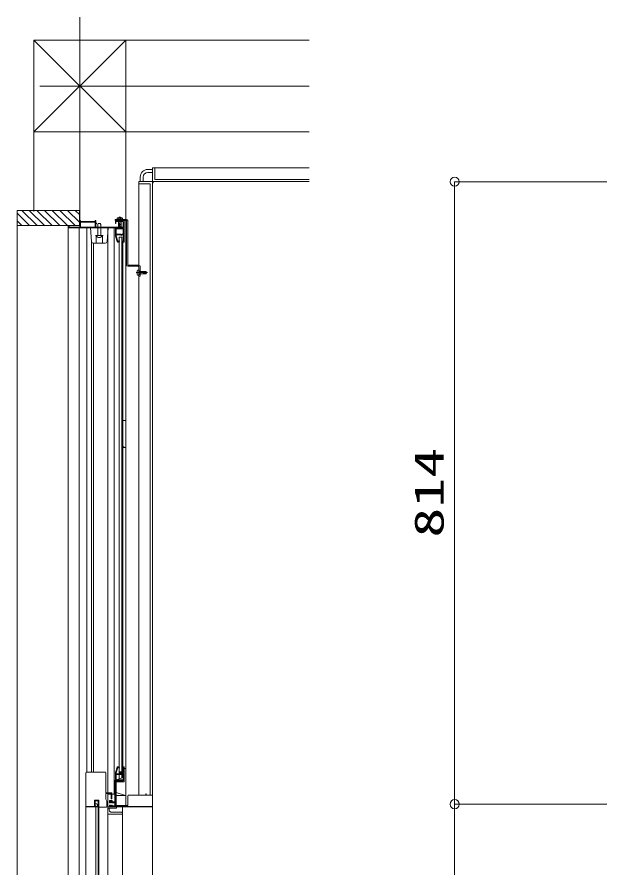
# Model space of a CAD drawing. Units: millimetres on the paper. Extents: x -305 to 305, y -152 to 152.
# Drawn here: x -181 to -142.5, y 20.2 to 75.8 of the extents above; entities that cross this region are included whole.
import ezdxf
from ezdxf.enums import TextEntityAlignment as Align

# ---------------------------------------------------------------- set-up
doc = ezdxf.new("R2010")
doc.units = ezdxf.units.MM
doc.linetypes.add('LONG_CHAIN', pattern=[21, 18, -1, 1, -1])
doc.layers.add('0-0_0', color=7, linetype='Continuous', lineweight=9)
doc.layers.add('0-1_VIEW0001', color=7, linetype='Continuous', lineweight=9)
doc.styles.add('ＭＳ ゴシック', font='')
doc.styles.get('ＭＳ ゴシック').set_extended_font_data('MS Gothic')

# ---------------------------------------------------------------- blocks, each defined once
blk = doc.blocks.new('_ORIGIN')
at = {"layer": '0-0_0'}
blk.add_line((0, 0), (-1, 0), dxfattribs=at)
blk.add_circle((0, 0), 0.5, dxfattribs=at)

msp = doc.modelspace()

# ---------------------------------------------------------------- linework, layer by layer
at = {"layer": '0-1_VIEW0001', "linetype": 'LONG_CHAIN'}
for p, q in [((-176.935, 75.835), (-176.935, 62.106)), ((-161.935, 71.323), (-179.543, 71.323))]:
    msp.add_line(p, q, dxfattribs=at)
at = {"layer": '0-1_VIEW0001'}
for p, q in [((-173.935, 74.324), (-179.935, 68.323)), ((-179.935, 74.323), (-179.935, 63.122)), ((-173.935, 68.323), (-179.934, 74.323)), ((-161.935, 74.323), (-179.934, 74.323)), ((-173.935, 74.324), (-173.935, 62.602)), ((-161.935, 68.323), (-179.935, 68.323)), ((-172.485, 65.872), (-172.185, 65.872)), ((-172.485, 65.672), (-172.185, 65.672)), ((-172.185, 65.972), (-161.935, 65.972)), ((-172.185, 65.097), (-172.185, 65.972)), ((-172.035, 65.222), (-172.035, 65.972)), ((-172.985, 65.372), (-172.985, 65.072)), ((-172.785, 65.372), (-172.785, 65.072)), ((-172.035, 65.222), (-161.935, 65.222)), ((-173.085, 65.072), (-173.085, 59.622)), ((-172.21, 65.072), (-173.085, 65.072)), ((-172.335, 64.922), (-173.085, 64.922)), ((-172.335, 64.922), (-172.335, 24.972)), ((-172.185, 65.047), (-172.185, 24.75)), ((-172.185, 25.072), (-172.185, 64.922)), ((-172.16, 65.072), (-161.935, 65.072)), ((-161.935, 65.072), (-172.036, 65.072)), ((-142.473, 65.071), (-152.433, 65.071)), ((-152.433, 24.971), (-152.433, 64.471)), ((-176.963, 63.197), (-181.038, 63.197)), ((-181.038, 63.197), (-181.038, -15.228)), ((-181.038, 63.011), (-180.224, 62.197)), ((-180.729, 63.197), (-179.729, 62.196)), ((-180.234, 63.196), (-179.234, 62.196)), ((-179.739, 63.196), (-178.739, 62.196)), ((-179.239, 63.196), (-178.239, 62.196)), ((-178.739, 63.196), (-177.739, 62.197)), ((-178.239, 63.196), (-177.239, 62.197)), ((-177.743, 63.196), (-176.963, 62.416)), ((-177.243, 63.196), (-176.963, 62.915)), ((-176.963, 62.197), (-176.963, 63.197)), ((-181.038, 62.516), (-180.719, 62.197)), ((-176.935, 62.522), (-176.935, 62.097)), ((-176.89, 62.522), (-176.935, 62.522)), ((-176.89, 62.472), (-176.89, 62.522)), ((-175.93, 62.472), (-176.89, 62.472)), ((-176.89, 62.427), (-176.89, 62.097)), ((-175.93, 62.427), (-176.89, 62.427)), ((-175.93, 62.472), (-175.93, 62.522)), ((-175.9, 62.522), (-175.93, 62.522)), ((-175.93, 62.097), (-175.93, 62.427)), ((-175.885, 62.367), (-175.885, 62.507)), ((-175.835, 62.367), (-175.885, 62.367)), ((-175.885, 62.322), (-175.835, 62.322)), ((-175.885, 62.097), (-175.885, 62.322)), ((-175.835, 62.322), (-175.835, 62.367)), ((-175.725, 62.347), (-175.76, 62.277)), ((-174.615, 62.602), (-173.885, 62.602)), ((-174.61, 62.522), (-174.61, 62.347)), ((-174.61, 62.347), (-174.57, 62.347)), ((-174.05, 62.522), (-174.595, 62.522)), ((-174.57, 62.477), (-174.09, 62.477)), ((-174.57, 62.347), (-174.57, 62.477)), ((-174.495, 62.602), (-174.49, 62.658)), ((-174.438, 62.6), (-174.438, 62.52)), ((-174.423, 62.72), (-174.377, 62.629)), ((-174.403, 62.152), (-174.403, 62.567)), ((-174.328, 62.12), (-174.388, 62.319)), ((-174.377, 62.629), (-174.32, 62.599)), ((-174.32, 62.177), (-174.363, 62.322)), ((-174.32, 62.789), (-174.32, 62.055)), ((-174.263, 62.629), (-174.32, 62.599)), ((-174.218, 62.72), (-174.263, 62.629)), ((-174.238, 62.567), (-174.238, 62.152)), ((-174.234, 62.577), (-174.234, 62.567)), ((-174.213, 62.601), (-174.213, 62.521)), ((-174.145, 62.602), (-174.15, 62.658)), ((-174.09, 62.477), (-174.09, 62.097)), ((-174.035, 61.147), (-174.035, 62.522)), ((-173.935, 62.522), (-173.935, 24.282)), ((-173.885, 62.522), (-173.885, 59.622)), ((-173.805, 62.522), (-173.805, 59.622)), ((-176.963, 62.197), (-181.038, 62.197)), ((-177.685, -11.22), (-177.685, 62.197)), ((-177.635, 62.197), (-177.685, 62.197)), ((-177.685, 62.047), (-174.09, 62.047)), ((-177.635, 62.097), (-177.635, 62.197)), ((-176.935, 62.097), (-177.635, 62.097)), ((-176.98, -12.2), (-176.98, 62.047)), ((-176.89, 62.097), (-175.93, 62.097)), ((-176.485, 26.472), (-176.485, 62.022)), ((-174.09, 62.097), (-175.885, 62.097)), ((-175.76, 61.617), (-175.76, 62.277)), ((-175.76, 62.047), (-175.76, 61.547)), ((-175.56, 61.617), (-175.56, 62.277)), ((-175.56, 62.047), (-175.56, 61.547)), ((-175.085, 62.047), (-175.151, 61.162)), ((-175.095, 25.122), (-175.095, 62.022)), ((-174.695, 25.022), (-174.695, 62.047)), ((-174.61, 61.537), (-174.61, 62.047)), ((-174.595, 62.047), (-174.575, 62.047)), ((-174.565, 61.987), (-174.565, 61.637)), ((-174.15, 61.987), (-174.565, 61.987)), ((-174.549, 62.032), (-174.184, 62.032)), ((-174.403, 62.267), (-174.372, 62.267)), ((-174.403, 62.152), (-174.328, 62.102)), ((-174.347, 62.267), (-174.238, 62.267)), ((-174.328, 62.12), (-174.328, 62.102)), ((-174.313, 62.102), (-174.328, 62.102)), ((-174.32, 62.177), (-174.313, 62.102)), ((-174.32, 62.177), (-174.32, 62.102)), ((-174.238, 62.152), (-174.313, 62.102)), ((-174.09, 62.047), (-174.09, 61.172)), ((-176.178, 26.472), (-176.178, 61.289)), ((-175.91, 61.547), (-175.66, 61.547)), ((-175.86, 61.047), (-175.86, 61.547)), ((-175.66, 61.547), (-175.41, 61.547)), ((-175.46, 61.047), (-175.46, 61.547)), ((-174.496, 61.157), (-174.606, 61.507)), ((-174.565, 61.637), (-174.248, 61.637)), ((-174.565, 61.592), (-174.565, 61.537)), ((-174.266, 61.592), (-174.565, 61.592)), ((-174.563, 61.52), (-174.455, 61.177)), ((-174.409, 61.171), (-174.373, 61.207)), ((-174.363, 61.212), (-174.36, 61.212)), ((-174.355, 61.447), (-174.355, 26.029)), ((-174.196, 61.447), (-174.355, 61.447)), ((-174.345, 61.197), (-174.345, 61.178)), ((-174.235, 61.566), (-174.256, 61.587)), ((-174.237, 61.632), (-174.223, 61.618)), ((-174.22, 61.562), (-174.224, 61.562)), ((-174.213, 61.497), (-174.213, 61.497)), ((-174.205, 61.616), (-174.171, 61.635)), ((-174.128, 61.607), (-174.201, 61.567)), ((-174.195, 61.447), (-174.195, 26.091)), ((-174.17, 61.197), (-174.195, 61.197)), ((-174.164, 61.637), (-174.135, 61.637)), ((-174.12, 61.622), (-174.12, 61.62)), ((-176.044, 61.047), (-175.276, 61.047)), ((-176.038, 26.472), (-176.038, 61.047)), ((-174.401, 61.122), (-174.448, 61.122)), ((-174.441, 61.167), (-174.42, 61.167)), ((-174.35, 61.167), (-174.391, 61.126)), ((-174.195, 61.122), (-174.06, 61.122)), ((-174.09, 61.172), (-174.145, 61.172)), ((-174.115, 61.122), (-174.115, 26.122)), ((-173.805, 59.622), (-173.065, 59.622)), ((-173.805, 59.542), (-173.065, 59.542)), ((-173.085, 59.542), (-173.085, 59.295)), ((-173.065, 59.542), (-173.065, 58.897)), ((-172.985, 58.897), (-172.985, 59.542)), ((-173.253, 59.122), (-172.519, 59.122)), ((-173.065, 59.297), (-173.121, 59.292)), ((-173.116, 59.122), (-172.935, 59.122)), ((-173.065, 59.234), (-172.985, 59.234)), ((-173.065, 59.039), (-172.616, 59.039)), ((-173.065, 59.009), (-172.985, 59.009)), ((-172.64, 59.122), (-172.785, 59.079)), ((-172.583, 59.114), (-172.783, 59.054)), ((-172.64, 59.122), (-172.565, 59.129)), ((-172.64, 59.122), (-172.565, 59.122)), ((-172.616, 59.039), (-172.565, 59.114)), ((-172.583, 59.114), (-172.565, 59.114)), ((-172.565, 59.114), (-172.565, 59.129)), ((-173.065, 58.947), (-173.121, 58.951)), ((-173.085, 58.948), (-173.085, 24.972)), ((-173.065, 58.897), (-172.985, 58.897)), ((-173.935, 49.448), (-174.115, 49.448)), ((-174.115, 47.751), (-173.936, 47.699)), ((-173.935, 47.698), (-174.115, 47.698)), ((-174.496, 26.786), (-174.606, 26.436)), ((-174.563, 26.423), (-174.452, 26.777)), ((-174.452, 26.777), (-174.42, 26.777)), ((-174.401, 26.822), (-174.448, 26.822)), ((-174.409, 26.772), (-174.373, 26.736)), ((-174.35, 26.776), (-174.391, 26.817)), ((-174.363, 26.732), (-174.36, 26.732)), ((-174.345, 26.747), (-174.345, 26.765)), ((-174.195, 26.822), (-174.06, 26.822)), ((-174.17, 26.747), (-174.195, 26.747)), ((-174.09, 26.772), (-174.145, 26.772)), ((-174.09, 26.447), (-174.09, 26.772)), ((-174.035, 26.797), (-174.035, 25.862)), ((-176.535, 26.422), (-176.535, 24.187)), ((-175.285, 26.472), (-176.485, 26.472)), ((-175.235, 25.137), (-175.235, 26.422)), ((-174.61, 24.517), (-174.61, 26.406)), ((-174.565, 26.352), (-174.565, 26.406)), ((-174.266, 26.352), (-174.565, 26.352)), ((-174.565, 26.307), (-174.248, 26.307)), ((-174.565, 25.957), (-174.565, 26.307)), ((-174.196, 26.497), (-174.355, 26.497)), ((-174.335, 26.416), (-174.335, 26.428)), ((-174.287, 26.373), (-174.323, 26.394)), ((-174.313, 26.44), (-174.267, 26.414)), ((-174.245, 26.367), (-174.262, 26.367)), ((-174.235, 26.377), (-174.256, 26.356)), ((-174.249, 26.416), (-174.223, 26.442)), ((-174.237, 26.311), (-174.223, 26.325)), ((-174.205, 26.397), (-174.228, 26.374)), ((-174.22, 26.382), (-174.224, 26.382)), ((-174.213, 26.447), (-174.09, 26.447)), ((-174.205, 26.327), (-174.171, 26.308)), ((-174.128, 26.336), (-174.201, 26.377)), ((-174.09, 26.402), (-174.194, 26.402)), ((-174.164, 26.307), (-174.135, 26.307)), ((-174.12, 26.322), (-174.12, 26.323)), ((-174.09, 25.897), (-174.09, 26.402)), ((-173.935, 26.698), (-174.035, 26.698)), ((-174.115, 26.122), (-174.635, 25.922)), ((-174.635, 24.197), (-174.635, 25.922)), ((-174.61, 25.912), (-174.184, 25.912)), ((-174.61, 25.897), (-174.575, 25.897)), ((-174.595, 25.897), (-174.09, 25.897)), ((-174.15, 25.957), (-174.565, 25.957)), ((-174.55, 25.837), (-174.55, 24.282)), ((-174.06, 25.837), (-174.55, 25.837)), ((-175.235, 24.705), (-175.235, 25.057)), ((-174.885, 25.122), (-175.22, 25.122)), ((-175.22, 25.072), (-174.9, 25.072)), ((-175.095, 25.072), (-175.095, -12.078)), ((-174.885, 25.057), (-174.885, 24.737)), ((-174.835, 24.737), (-174.835, 25.072)), ((-174.55, 25.128), (-173.936, 24.949)), ((-172.625, 25.047), (-172.585, 25.047)), ((-172.625, 24.972), (-172.625, 25.047)), ((-172.585, 25.047), (-172.585, 24.972)), ((-172.185, 25.072), (-172.185, 24.75)), ((-175.695, 24.647), (-175.965, 24.647)), ((-175.965, 24.647), (-175.965, 24.211)), ((-175.739, 24.602), (-175.739, -11.958)), ((-175.695, 24.217), (-175.695, 24.647)), ((-175.162, 24.575), (-175.233, 24.698)), ((-175.16, 24.226), (-175.16, 24.568)), ((-174.635, 25.022), (-175.095, 25.022)), ((-174.985, 24.622), (-174.81, 24.622)), ((-174.985, 24.622), (-174.985, 24.467)), ((-174.935, 24.572), (-174.935, 24.467)), ((-174.86, 24.572), (-174.935, 24.572)), ((-174.87, 24.722), (-174.85, 24.722)), ((-174.86, 24.467), (-174.86, 24.572)), ((-174.81, 24.622), (-174.81, 24.517)), ((-174.81, 24.517), (-174.61, 24.517)), ((-173.935, 24.948), (-174.55, 24.948)), ((-173.785, 24.282), (-173.785, 24.922)), ((-173.735, 24.972), (-172.625, 24.972)), ((-172.585, 24.972), (-172.235, 24.972)), ((-172.185, 24.922), (-172.185, 24.237)), ((-176.535, 24.211), (-176.535, -13.788)), ((-175.685, 24.211), (-176.535, 24.211)), ((-176.49, 24.212), (-175.924, 24.212)), ((-175.94, 24.277), (-175.94, 24.349)), ((-175.939, 24.354), (-175.924, 24.393)), ((-175.91, 24.252), (-175.915, 24.252)), ((-175.911, 24.219), (-175.902, 24.233)), ((-175.84, 24.212), (-175.91, 24.212)), ((-175.9, 24.241), (-175.9, 24.242)), ((-175.889, -11.908), (-175.889, 24.212)), ((-175.739, 24.172), (-175.203, 24.172)), ((-175.685, -12.078), (-175.685, 24.211)), ((-175.182, 24.184), (-175.162, 24.218)), ((-175.095, 24.2), (-174.551, 24.2)), ((-175.095, 24.119), (-174.547, 24.119)), ((-175.011, 23.997), (-175.011, 24.119)), ((-174.935, 24.467), (-174.985, 24.467)), ((-174.985, 24.317), (-174.935, 24.317)), ((-174.985, 24.222), (-174.985, 24.317)), ((-172.2, 24.222), (-174.985, 24.222)), ((-174.935, 24.317), (-174.935, 24.262)), ((-174.935, 24.262), (-174.86, 24.262)), ((-174.61, 24.467), (-174.86, 24.467)), ((-174.86, 24.317), (-174.82, 24.317)), ((-174.86, 24.262), (-174.86, 24.317)), ((-174.82, 24.317), (-174.82, 24.272)), ((-174.82, 24.272), (-174.61, 24.272)), ((-172.185, 24.197), (-174.635, 24.197)), ((-174.61, 24.272), (-174.61, 24.467)), ((-174.551, 24.2), (-174.535, 24.156)), ((-174.55, 24.282), (-173.785, 24.282)), ((-174.531, 24.222), (-174.537, 24.222)), ((-174.531, 24.222), (-174.39, 24.222)), ((-174.145, 23.81), (-174.145, 24.197)), ((-172.185, 24.197), (-172.185, -12.254)), ((-142.473, 24.371), (-152.433, 24.371)), ((-142.473, 24.371), (-152.433, 24.371)), ((-175.095, 23.722), (-174.198, 23.722)), ((-174.21, 23.847), (-174.861, 23.847)), ((-174.145, 23.722), (-174.145, -12.254)), ((-152.433, -13.629), (-152.433, 23.771))]:
    msp.add_line(p, q, dxfattribs=at)
for points in [[(-175.885, 62.507), (-175.89, 62.517), (-175.9, 62.522)], [(-175.56, 62.277), (-175.595, 62.347), (-175.725, 62.347)], [(-174.615, 62.602), (-174.615, 62.522), (-173.885, 62.522)], [(-174.407, 62.577), (-174.407, 62.567), (-174.213, 62.567)], [(-175.085, 62.047), (-176.235, 62.047), (-176.169, 61.162)], [(-174.575, 62.047), (-174.568, 62.045), (-174.562, 62.039), (-174.557, 62.034), (-174.549, 62.032)], [(-174.184, 62.032), (-174.178, 62.033), (-174.172, 62.037)], [(-174.172, 62.037), (-174.123, 62.029), (-174.15, 61.987)], [(-174.606, 61.507), (-174.609, 61.522), (-174.61, 61.537)], [(-174.565, 61.537), (-174.564, 61.529), (-174.563, 61.52)], [(-174.373, 61.207), (-174.368, 61.21), (-174.363, 61.212)], [(-174.36, 61.212), (-174.35, 61.207), (-174.345, 61.197)], [(-174.256, 61.587), (-174.261, 61.59), (-174.266, 61.592)], [(-174.248, 61.637), (-174.242, 61.635), (-174.237, 61.632)], [(-174.224, 61.562), (-174.23, 61.563), (-174.235, 61.566)], [(-174.223, 61.618), (-174.215, 61.614), (-174.205, 61.616)], [(-174.201, 61.567), (-174.21, 61.563), (-174.22, 61.562)], [(-174.171, 61.635), (-174.168, 61.636), (-174.164, 61.637)], [(-174.145, 61.172), (-174.152, 61.174), (-174.155, 61.182), (-174.16, 61.192), (-174.17, 61.197)], [(-174.135, 61.637), (-174.125, 61.632), (-174.12, 61.622)], [(-174.12, 61.62), (-174.122, 61.613), (-174.128, 61.607)], [(-174.448, 61.122), (-174.478, 61.131), (-174.496, 61.157)], [(-174.455, 61.177), (-174.45, 61.169), (-174.441, 61.167)], [(-174.42, 61.167), (-174.414, 61.168), (-174.409, 61.171)], [(-174.391, 61.126), (-174.396, 61.123), (-174.401, 61.122)], [(-174.345, 61.178), (-174.346, 61.172), (-174.35, 61.167)], [(-174.06, 61.122), (-174.042, 61.129), (-174.035, 61.147)], [(-173.065, 59.204), (-172.616, 59.204), (-172.565, 59.129)], [(-174.448, 26.822), (-174.478, 26.812), (-174.496, 26.786)], [(-174.42, 26.777), (-174.414, 26.775), (-174.409, 26.772)], [(-174.391, 26.817), (-174.396, 26.82), (-174.401, 26.822)], [(-174.373, 26.736), (-174.368, 26.733), (-174.363, 26.732)], [(-174.36, 26.732), (-174.35, 26.736), (-174.345, 26.747)], [(-174.345, 26.765), (-174.346, 26.771), (-174.35, 26.776)], [(-174.145, 26.772), (-174.152, 26.769), (-174.155, 26.762), (-174.16, 26.751), (-174.17, 26.747)], [(-174.06, 26.822), (-174.042, 26.814), (-174.035, 26.797)], [(-176.485, 26.472), (-176.52, 26.457), (-176.535, 26.422)], [(-175.235, 26.422), (-175.25, 26.457), (-175.285, 26.472)], [(-174.606, 26.436), (-174.609, 26.421), (-174.61, 26.406)], [(-174.565, 26.406), (-174.564, 26.415), (-174.563, 26.423)], [(-174.335, 26.428), (-174.328, 26.441), (-174.313, 26.44)], [(-174.323, 26.394), (-174.332, 26.403), (-174.335, 26.416)], [(-174.262, 26.367), (-174.275, 26.368), (-174.287, 26.373)], [(-174.267, 26.414), (-174.258, 26.412), (-174.249, 26.416)], [(-174.256, 26.356), (-174.261, 26.353), (-174.266, 26.352)], [(-174.248, 26.307), (-174.242, 26.308), (-174.237, 26.311)], [(-174.228, 26.374), (-174.236, 26.368), (-174.245, 26.367)], [(-174.224, 26.382), (-174.23, 26.38), (-174.235, 26.377)], [(-174.223, 26.442), (-174.218, 26.445), (-174.213, 26.447)], [(-174.223, 26.325), (-174.215, 26.329), (-174.205, 26.327)], [(-174.201, 26.377), (-174.21, 26.38), (-174.22, 26.382)], [(-174.194, 26.402), (-174.2, 26.4), (-174.205, 26.397)], [(-174.171, 26.308), (-174.168, 26.307), (-174.164, 26.307)], [(-174.135, 26.307), (-174.125, 26.311), (-174.12, 26.322)], [(-174.12, 26.323), (-174.122, 26.33), (-174.128, 26.336)], [(-174.184, 25.912), (-174.178, 25.91), (-174.172, 25.907)], [(-174.172, 25.907), (-174.123, 25.914), (-174.15, 25.957)], [(-174.035, 25.862), (-174.042, 25.844), (-174.06, 25.837)], [(-175.22, 25.122), (-175.231, 25.126), (-175.235, 25.137)], [(-175.235, 25.057), (-175.231, 25.067), (-175.22, 25.072)], [(-174.9, 25.072), (-174.89, 25.067), (-174.885, 25.057)], [(-174.835, 25.072), (-174.85, 25.107), (-174.885, 25.122)], [(-175.92, 24.411), (-175.92, 24.602), (-175.739, 24.602)], [(-175.233, 24.698), (-175.235, 24.702), (-175.235, 24.705)], [(-175.16, 24.568), (-175.161, 24.571), (-175.162, 24.575)], [(-174.885, 24.737), (-174.881, 24.726), (-174.87, 24.722)], [(-174.85, 24.722), (-174.84, 24.726), (-174.835, 24.737)], [(-173.785, 24.922), (-173.77, 24.957), (-173.735, 24.972)], [(-172.235, 24.972), (-172.2, 24.957), (-172.185, 24.922)], [(-175.94, 24.349), (-175.94, 24.351), (-175.939, 24.354)], [(-175.915, 24.252), (-175.933, 24.259), (-175.94, 24.277)], [(-175.924, 24.393), (-175.921, 24.402), (-175.92, 24.411)], [(-175.924, 24.212), (-175.916, 24.213), (-175.911, 24.219)], [(-175.9, 24.242), (-175.903, 24.249), (-175.91, 24.252)], [(-175.902, 24.233), (-175.901, 24.237), (-175.9, 24.241)], [(-175.203, 24.172), (-175.191, 24.175), (-175.182, 24.184)], [(-175.162, 24.218), (-175.161, 24.222), (-175.16, 24.226)], [(-175.011, 23.997), (-174.987, 23.915), (-174.916, 23.857), (-174.861, 23.847)], [(-174.547, 24.119), (-174.535, 24.14), (-174.535, 24.156)], [(-172.185, 24.237), (-172.19, 24.226), (-172.2, 24.222)], [(-174.198, 23.722), (-174.135, 23.722), (-174.135, 23.772)], [(-174.135, 23.772), (-174.135, 23.779), (-174.136, 23.787), (-174.141, 23.802), (-174.145, 23.809), (-174.154, 23.823), (-174.16, 23.829), (-174.175, 23.838), (-174.183, 23.842), (-174.192, 23.844)]]:
    msp.add_lwpolyline(points, dxfattribs=at)
for centre, radius, start, end in [((-172.485, 65.372), 0.5, 90, 180), ((-172.485, 65.372), 0.3, 90, 180), ((-172.16, 65.097), 0.025, 180, 270), ((-172.21, 65.047), 0.025, 0, 90), ((-172.035, 64.922), 0.15, 90, 180), ((-174.425, 62.652), 0.065, 105.8808, 175), ((-174.32, 62.282), 0.45, 74.1192, 105.8808), ((-174.432, 62.577), 0.025, 0, 90), ((-174.375, 62.319), 0.0124, 12.809, 180), ((-174.209, 62.577), 0.025, 90, 178.9374), ((-174.215, 62.652), 0.065, 5, 74.1192), ((-173.885, 62.522), 0.08, 0, 90), ((-175.84, 61.539), 0.0077, 90, 207.281), ((-175.66, 61.632), 0.21, 207.281, 332.719), ((-175.48, 61.539), 0.0077, 332.719, 90), ((-176.044, 61.172), 0.125, 184.2892, 270), ((-175.276, 61.172), 0.125, 270, 355.7108), ((-173.805, 59.622), 0.08, 180, 270), ((-173.065, 59.542), 0.08, 0, 90), ((-172.745, 59.122), 0.45, 164.1191, 195.8809), ((-173.115, 59.227), 0.065, 95, 164.1191), ((-173.115, 59.016), 0.065, 195.8809, 265), ((-172.783, 59.066), 0.0124, 102.809, 270), ((-175.888, 24.308), 0.108, 296.4011, 107.4388), ((-174.21, 23.772), 0.075, 75.9926, 90)]:
    msp.add_arc(centre, radius, start, end, dxfattribs=at)

# ---------------------------------------------------------------- block references
at = {"layer": '0-1_VIEW0001', "xscale": 0.6, "yscale": 0.6}
for p, rotation in [((-152.433, 65.071), 90), ((-152.433, 24.371), 270), ((-152.433, 24.371), 90)]:
    msp.add_blockref('_ORIGIN', p, dxfattribs=dict(at, rotation=rotation))

# ---------------------------------------------------------------- texts
at = {"layer": '0-1_VIEW0001', "style": 'ＭＳ ゴシック', "width": 1.5}
msp.add_text('814', height=1.921, rotation=90, dxfattribs=at).set_placement((-152.572, 41.797), align=Align.BOTTOM_LEFT)

doc.saveas('drawing.dxf')
